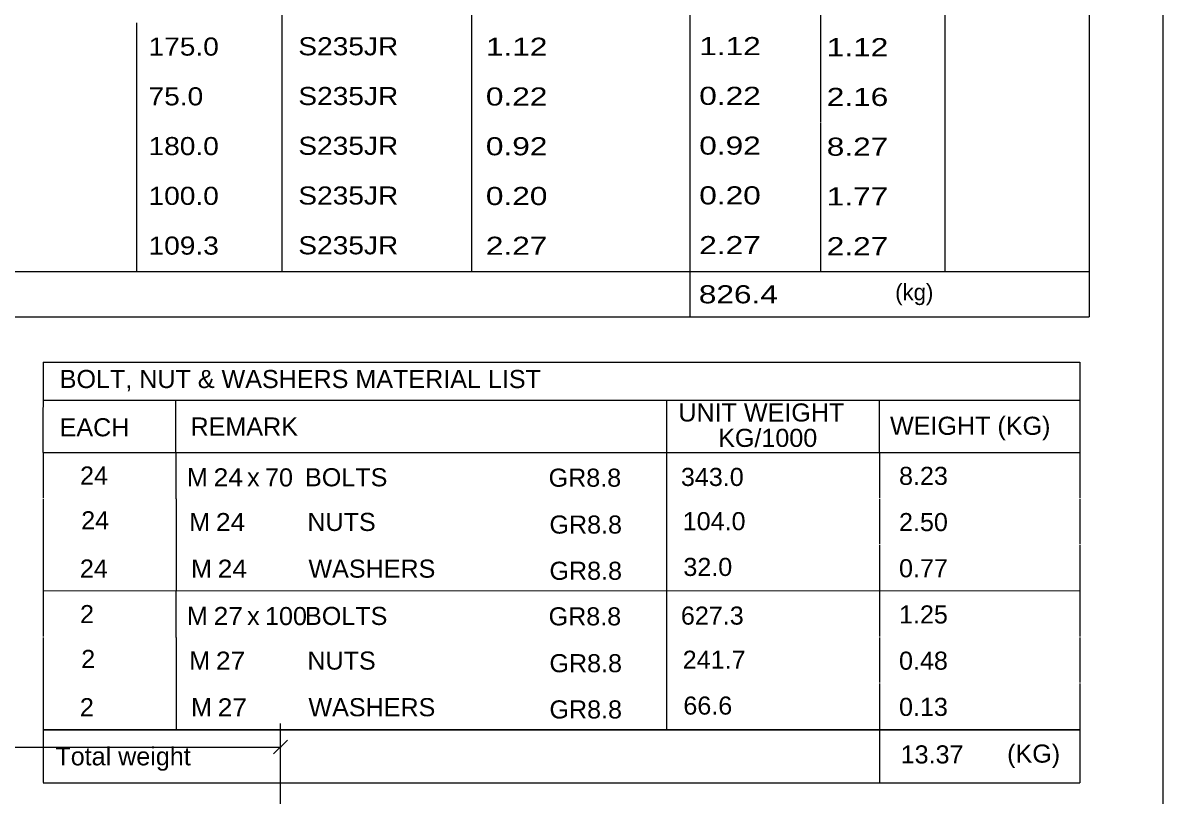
# Model space of a CAD drawing. Header units: millimetres. Extents: x 2 to 825, y 1 to 579.
# Drawn here: x 686.3 to 825, y 426.7 to 520.7 of the extents above; entities that cross this region are included whole.
import ezdxf

# ---------------------------------------------------------------- set-up
doc = ezdxf.new("R2010")
doc.units = ezdxf.units.MM
doc.linetypes.add('XKITLINE00', pattern=[0])
for name, color, linetype, lineweight in [('Dimensions', 7, 'Continuous', 0), ('DrawingSheet', 5, 'Continuous', 0), ('OtherObjectType', 7, 'Continuous', 0)]:
    doc.layers.add(name, color=color, linetype=linetype, lineweight=lineweight)
doc.styles.add('ARIAL_NARROW', font='ARIALN.TTF')

# ---------------------------------------------------------------- blocks, each defined once
blk = doc.blocks.new('*A169')
at = {"layer": 'DrawingSheet', "color": 5, "linetype": 'XKITLINE00', "lineweight": 0}
blk.add_line((825, 5), (825, 579), dxfattribs=at)
blk = doc.blocks.new('*A170')
at = {"layer": 'OtherObjectType', "color": 7, "linetype": 'XKITLINE00', "lineweight": 0}
for p, q in [((688.76, 479.45), (688.75, 468.45)), ((688.76, 479.45), (814.88, 479.45)), ((814.88, 479.45), (814.88, 468.45)), ((688.75, 474.8), (814.88, 474.8)), ((704.87, 474.81), (704.87, 468.45)), ((764.57, 474.81), (764.57, 468.45)), ((790.47, 474.79), (790.47, 468.45)), ((688.76, 468.42), (688.76, 462.92)), ((688.77, 468.45), (814.88, 468.45)), ((704.92, 468.45), (704.92, 462.83)), ((764.57, 468.45), (764.57, 462.83)), ((790.5, 468.45), (790.5, 462.95)), ((814.88, 468.45), (814.88, 462.95)), ((688.79, 462.83), (688.79, 457.22)), ((704.95, 462.83), (704.95, 457.21)), ((764.57, 462.83), (764.57, 457.21)), ((790.5, 462.83), (790.5, 457.33)), ((814.88, 462.83), (814.88, 457.33)), ((688.79, 457.2), (688.79, 451.63)), ((704.95, 457.21), (704.95, 451.59)), ((764.57, 457.21), (764.57, 451.59)), ((790.5, 457.21), (790.5, 451.6)), ((814.88, 457.21), (814.88, 451.6)), ((814.88, 451.6), (688.75, 451.63)), ((688.76, 451.56), (688.76, 446.06)), ((704.92, 451.59), (704.92, 445.97)), ((764.57, 451.59), (764.57, 445.97)), ((790.5, 451.59), (790.5, 446.09)), ((814.88, 451.59), (814.88, 446.09)), ((688.79, 445.97), (688.79, 440.36)), ((704.95, 445.97), (704.95, 440.36)), ((764.57, 445.97), (764.57, 440.36)), ((790.5, 445.97), (790.5, 440.47)), ((814.88, 445.97), (814.88, 440.47)), ((688.79, 440.34), (688.79, 434.77)), ((704.95, 440.35), (704.95, 434.74)), ((764.57, 440.36), (764.57, 434.74)), ((790.5, 440.35), (790.5, 434.75)), ((814.88, 440.35), (814.88, 434.74)), ((814.88, 434.74), (688.75, 434.77)), ((688.78, 434.74), (688.78, 428.33)), ((688.85, 434.73), (814.87, 434.74)), ((790.5, 434.7), (790.5, 428.29)), ((814.87, 434.71), (814.87, 428.29)), ((688.77, 428.29), (814.87, 428.29))]:
    blk.add_line(p, q, dxfattribs=at)
at = {"layer": 'OtherObjectType', "color": 7, "style": 'ARIAL_NARROW'}
for s, width, p in [('BOLT, NUT & WASHERS MATERIAL LIST', 1.211571, (690.79, 476.29)), ('UNIT WEIGHT', 1.211571, (766.03, 472.22)), ('EACH', 1.211571, (690.78, 470.42)), ('REMARK', 1.211571, (706.7, 470.51)), ('WEIGHT (KG)', 1.211571, (791.78, 470.6)), (' KG/1000', 1.211571, (770.02, 469.13)), ('24', 1.211571, (693.26, 464.55)), ('M', 1.211571, (706.26, 464.35)), ('24', 1.275, (709.5, 464.33)), ('70', 1.211571, (715.76, 464.32)), ('BOLTS', 1.211571, (720.63, 464.34)), ('GR8.8', 1.211571, (750.25, 464.29)), ('343.0', 1.211571, (766.34, 464.38)), ('8.23', 1.211571, (792.87, 464.51)), ('x', 1.211571, (713.58, 464.33)), ('24', 1.211571, (693.4, 459.11)), ('M', 1.211571, (706.54, 458.91)), ('24', 1.275, (709.78, 458.89)), ('NUTS', 1.211571, (720.91, 458.91)), ('GR8.8', 1.211571, (750.35, 458.59)), ('104.0', 1.211571, (766.56, 459)), ('2.50', 1.211571, (792.87, 458.89)), ('24', 1.211571, (693.24, 453.24)), ('M', 1.211571, (706.76, 453.24)), ('24', 1.275, (710, 453.22)), ('WASHERS', 1.211571, (721.04, 453.23)), ('GR8.8', 1.211571, (750.35, 452.97)), ('32.0', 1.211571, (766.64, 453.44)), ('0.77', 1.211571, (792.87, 453.28)), ('2', 1.211571, (693.26, 447.7)), ('M', 1.211571, (706.26, 447.49)), ('27', 1.275, (709.5, 447.47)), ('100', 1.211571, (715.76, 447.46)), ('BOLTS', 1.211571, (720.63, 447.48)), ('GR8.8', 1.211571, (750.25, 447.43)), ('627.3', 1.211571, (766.34, 447.52)), ('1.25', 1.211571, (792.87, 447.66)), ('x', 1.211571, (713.58, 447.47)), ('2', 1.211571, (693.4, 442.25)), ('M', 1.211571, (706.54, 442.06)), ('27', 1.275, (709.78, 442.04)), ('NUTS', 1.211571, (720.91, 442.05)), ('GR8.8', 1.211571, (750.35, 441.73)), ('241.7', 1.211571, (766.56, 442.15)), ('0.48', 1.211571, (792.87, 442.04)), ('2', 1.211571, (693.24, 436.38)), ('M', 1.211571, (706.76, 436.38)), ('27', 1.275, (710, 436.36)), ('WASHERS', 1.211571, (721.04, 436.38)), ('GR8.8', 1.211571, (750.35, 436.11)), ('66.6', 1.211571, (766.64, 436.58)), ('0.13', 1.211571, (792.87, 436.42)), ('13.37', 1.211571, (793.07, 430.64)), ('(KG)', 1.211571, (806.02, 430.74)), ('Total weight', 1.211571, (690.26, 430.41))]:
    blk.add_text(s, height=2.2, dxfattribs=dict(at, width=width)).set_placement(p)
blk = doc.blocks.new('*A175')
at = {"layer": 'OtherObjectType', "color": 7, "linetype": 'XKITLINE00', "lineweight": 0}
for p, q in [((717.79, 526.75), (717.79, 520.7)), ((740.87, 526.75), (740.87, 520.7)), ((767.44, 526.75), (767.44, 520.7)), ((783.33, 526.7), (783.33, 520.7)), ((798.43, 526.75), (798.43, 520.7)), ((815.98, 526.75), (815.98, 520.7)), ((700.12, 520.7), (700.11, 514.65)), ((717.79, 520.7), (717.79, 514.65)), ((740.87, 520.7), (740.87, 514.65)), ((767.44, 520.7), (767.44, 514.65)), ((783.33, 520.65), (783.33, 514.65)), ((798.43, 520.7), (798.43, 514.65)), ((815.98, 520.7), (815.98, 514.65)), ((700.12, 514.65), (700.11, 508.6)), ((717.79, 514.65), (717.79, 508.6)), ((740.87, 514.65), (740.87, 508.6)), ((767.44, 514.65), (767.44, 508.6)), ((783.33, 514.6), (783.33, 508.6)), ((798.43, 514.65), (798.43, 508.6)), ((815.98, 514.65), (815.98, 508.6)), ((700.12, 508.6), (700.11, 502.55)), ((717.79, 508.6), (717.79, 502.55)), ((740.87, 508.6), (740.87, 502.55)), ((767.44, 508.6), (767.44, 502.55)), ((783.33, 508.55), (783.33, 502.55)), ((798.43, 508.6), (798.43, 502.55)), ((815.98, 508.6), (815.98, 502.55)), ((700.12, 502.55), (700.11, 496.5)), ((717.79, 502.55), (717.79, 496.5)), ((740.87, 502.55), (740.87, 496.5)), ((767.44, 502.55), (767.44, 496.5)), ((783.33, 502.5), (783.33, 496.5)), ((798.43, 502.55), (798.43, 496.5)), ((815.98, 502.55), (815.98, 496.5)), ((700.12, 496.5), (700.11, 490.45)), ((717.79, 496.5), (717.79, 490.45)), ((740.87, 496.5), (740.87, 490.45)), ((767.44, 496.5), (767.44, 490.45)), ((783.33, 496.45), (783.33, 490.45)), ((798.43, 496.5), (798.43, 490.45)), ((815.98, 496.5), (815.98, 490.45)), ((639.98, 490.45), (815.98, 490.45)), ((767.44, 490.45), (767.44, 484.95)), ((815.98, 490.45), (815.98, 484.95)), ((639.98, 484.95), (815.98, 484.95))]:
    blk.add_line(p, q, dxfattribs=at)
at = {"layer": 'OtherObjectType', "color": 7, "style": 'ARIAL_NARROW'}
for s, height, width, p in [('175.0', 2.2, 1.355501, (701.59, 516.71)), ('S235JR', 2.2, 1.355501, (719.81, 516.75)), ('1.12', 2.2, 1.525501, (742.62, 516.69)), ('1.12', 2.2, 1.525501, (768.57, 516.77)), ('1.12', 2.2, 1.525501, (784.08, 516.64)), ('75.0', 2.2, 1.355501, (701.59, 510.66)), ('S235JR', 2.2, 1.355501, (719.81, 510.7)), ('0.22', 2.2, 1.525501, (742.62, 510.64)), ('0.22', 2.2, 1.525501, (768.57, 510.72)), ('2.16', 2.2, 1.525501, (784.08, 510.59)), ('180.0', 2.2, 1.355501, (701.59, 504.61)), ('S235JR', 2.2, 1.355501, (719.81, 504.65)), ('0.92', 2.2, 1.525501, (742.62, 504.59)), ('0.92', 2.2, 1.525501, (768.57, 504.67)), ('8.27', 2.2, 1.525501, (784.08, 504.54)), ('100.0', 2.2, 1.355501, (701.59, 498.56)), ('S235JR', 2.2, 1.355501, (719.81, 498.6)), ('0.20', 2.2, 1.525501, (742.62, 498.54)), ('0.20', 2.2, 1.525501, (768.57, 498.62)), ('1.77', 2.2, 1.525501, (784.08, 498.49)), ('109.3', 2.2, 1.355501, (701.59, 492.51)), ('S235JR', 2.2, 1.355501, (719.81, 492.55)), ('2.27', 2.2, 1.525501, (742.62, 492.49)), ('2.27', 2.2, 1.525501, (768.57, 492.57)), ('2.27', 2.2, 1.525501, (784.08, 492.44)), ('826.4', 2.2, 1.525501, (768.52, 486.59)), ('(kg)', 1.98, 1.19, (792.4, 486.96))]:
    blk.add_text(s, height=height, dxfattribs=dict(at, width=width)).set_placement(p)
blk = doc.blocks.new('*A177')
at = {"layer": 'Dimensions', "color": 7, "linetype": 'XKITLINE00', "lineweight": 0}
for p, q in [((717.65, 304.44), (717.65, 435.49)), ((718.5, 433.49), (716.8, 431.79)), ((31.33, 432.64), (717.65, 432.64))]:
    blk.add_line(p, q, dxfattribs=at)
at = {"layer": 'Dimensions', "color": 3}
blk.add_point((717.65, 432.64), dxfattribs=at)

msp = doc.modelspace()

# ---------------------------------------------------------------- block references
at = {"lineweight": 0}
for name in ['*A169', '*A175', '*A170', '*A177']:
    msp.add_blockref(name, (0, 0), dxfattribs=at)

doc.saveas('drawing.dxf')
